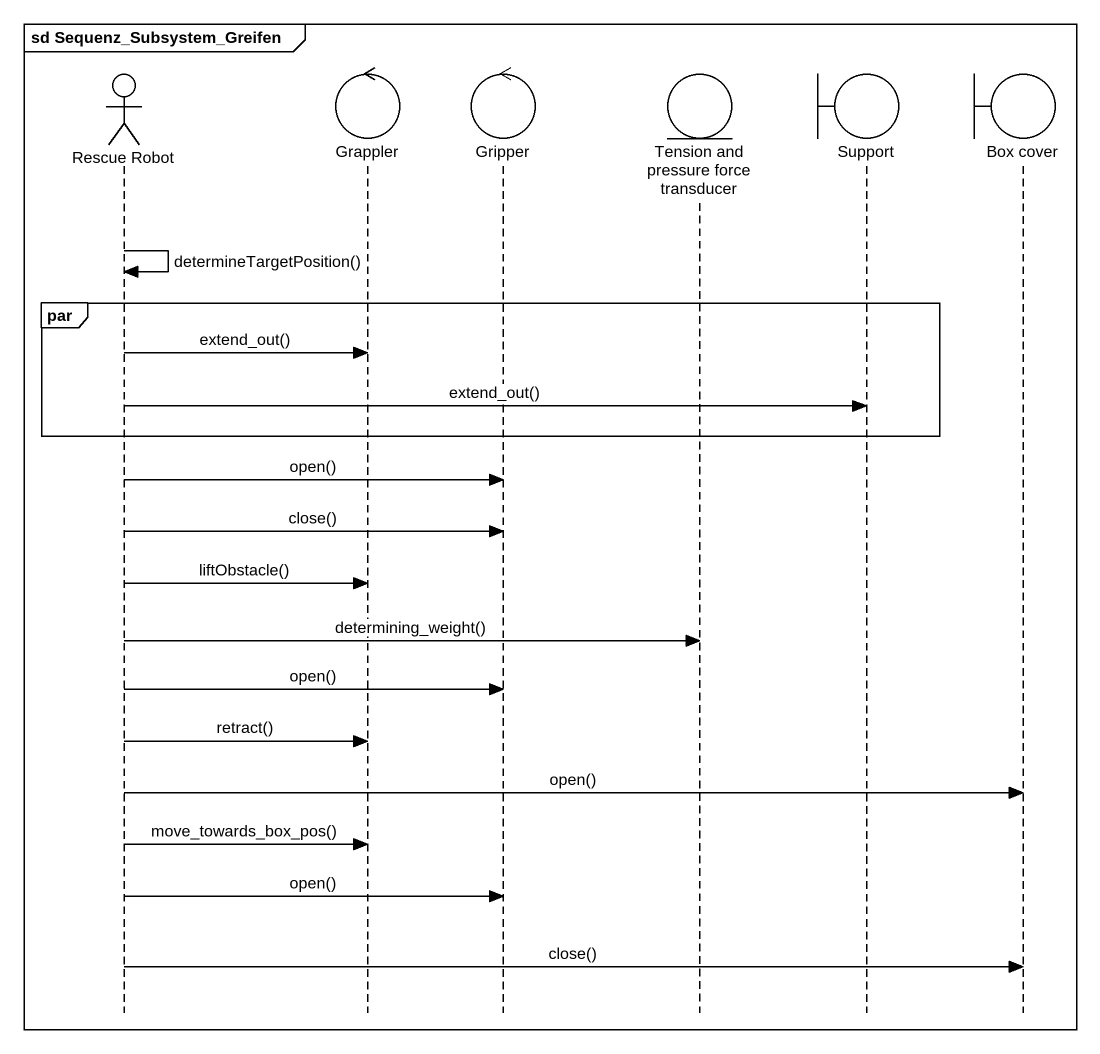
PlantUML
@startuml
mainframe sd Sequenz_Subsystem_Greifen
hide footbox
actor "Rescue Robot" as Rescue_Robot
control Grappler
control Gripper
entity "Tension and pressure force transducer" as Tension_and_pressure_force
boundary Support
boundary "Box cover" as Box_cover

Rescue_Robot -> Rescue_Robot : determineTargetPosition()
par
  Rescue_Robot -> Grappler : extend_out()
  Rescue_Robot -> Support : extend_out()
end
Rescue_Robot -> Gripper : open()
Rescue_Robot -> Gripper : close()
Rescue_Robot -> Grappler : liftObstacle()
Rescue_Robot -> Tension_and_pressure_force : determining_weight()
Rescue_Robot -> Gripper : open()
Rescue_Robot -> Grappler : retract()
Rescue_Robot -> Box_cover : open()
Rescue_Robot -> Grappler : move_towards_box_pos()
Rescue_Robot -> Gripper : open()
Rescue_Robot -> Box_cover : close()
@enduml
